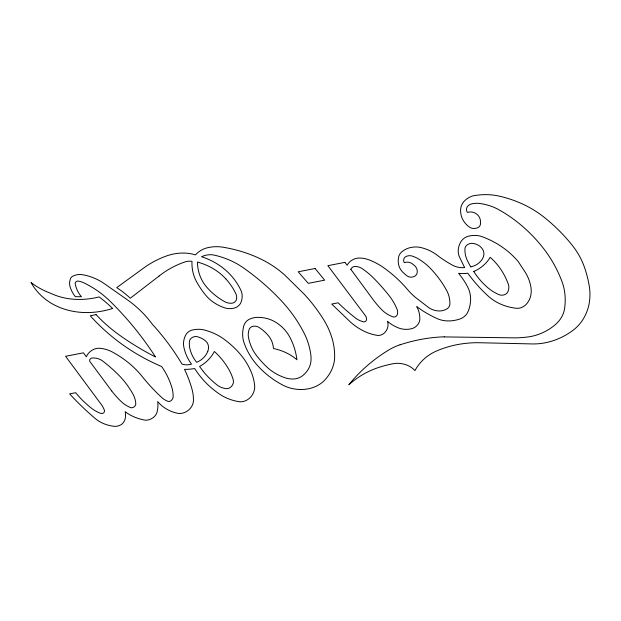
<?xml version="1.0" encoding="UTF-8"?>
<svg xmlns="http://www.w3.org/2000/svg" width="621" height="621" viewBox="0 0 621 621"><rect width="100%" height="100%" fill="white"/><g stroke="black" fill="none" stroke-linecap="round" stroke-linejoin="round"><path stroke-width="0.93" d="M444.186 336.908L515.663 337.871A109.544 88.081 -33.8 0 0 527.827 336.978A45.193 36.336 -33.8 0 0 544.757 331.707A42.205 33.938 -33.8 0 0 555.531 324.465A24.739 19.895 -33.8 0 0 564.489 309.087A73.728 59.282 -33.8 0 0 561.951 281.492A193.542 155.623 -33.8 0 0 544.167 249.331A234.373 188.45 -33.8 0 0 520.429 224.561A203.067 163.276 -33.8 0 0 498.764 209.688A66.61 53.561 -33.8 0 0 479.381 203.44A20.99 16.876 -33.8 0 0 471.681 203.898A6.792 5.457 -33.8 0 0 468.552 205.411A4.797 3.858 -33.8 0 0 466.65 208.19A6.35 5.108 -33.8 0 0 467.535 212.413A10.169 8.174 -33.8 0 1 473.28 212.343A14.555 11.698 -33.8 0 1 479.249 217.063A16.022 12.878 -33.8 0 1 480.437 224.282A4.161 3.346 -33.8 0 1 477.409 227.822A8.841 7.11 -33.8 0 1 469.903 227.371A31.415 25.259 -33.8 0 1 461.721 217.133A27.029 21.735 -33.8 0 1 460.65 208.959A13.064 10.51 -33.8 0 1 465.61 199.869A16.565 13.32 -33.8 0 1 473 195.84A66.113 53.158 -33.8 0 1 499.074 196.096A148.264 119.216 -33.8 0 1 543.802 217.008A263.607 211.955 -33.8 0 1 572.709 245.9A114.396 91.978 -33.8 0 1 584.485 267.387A163.012 131.07 -33.8 0 1 589.29 286.265A68.349 54.959 -33.8 0 1 589.5 301.418A48.717 39.17 -33.8 0 1 584.144 317.494A35.304 28.387 -33.8 0 1 572.088 331.009A55.836 44.898 -33.8 0 1 558.263 338.794A58.095 46.715 -33.8 0 1 531.933 343.925L479.963 342.738A104.77 84.246 -33.8 0 0 459.268 344.267A87.569 70.414 -33.8 0 0 436.757 350.904A36.763 29.56 -33.8 0 0 414.96 370.613A30.476 24.506 -33.8 0 0 399.908 363.432A24.786 19.926 -33.8 0 0 392.759 363.79A98.351 79.084 -33.8 0 0 377.894 367.717A68.077 54.741 -33.8 0 0 348.839 384.772A124.479 100.09 -33.8 0 1 389.041 349.825A44.37 35.676 -33.8 0 1 400.064 344.779M400.071 344.802A143.971 115.762 -33.8 0 1 444.201 336.823M207.771 351.393A16.969 13.646 -33.8 0 1 196.678 362.322A51.388 41.32 -33.8 0 1 189.7 347.892A36.616 29.443 -33.8 0 1 189.397 341.659A4.89 3.928 -33.8 0 1 191.788 337.801A6.319 5.077 -33.8 0 1 197.369 336.714A30.087 24.188 -33.8 0 1 205.365 340.758A12.606 10.138 -33.8 0 1 207.802 351.401M350.834 269.343L371.218 297.032A155.134 124.736 -33.8 0 0 381.954 309.933A40.839 32.835 -33.8 0 0 393.054 316.889A3.051 2.453 -33.8 0 0 397.091 315.08L397.223 314.769A9.913 7.964 -33.8 0 0 397.145 309.569L396.64 308.288A88.306 71.004 -33.8 0 0 388.917 295.363A323.184 259.865 -33.8 0 0 373.834 278.332A113.829 91.528 -33.8 0 0 361.896 268.466A15.416 12.397 -33.8 0 0 355.212 266.44A3.99 3.214 -33.8 0 0 350.834 269.343M159.061 276.066L130.309 298.22A142.869 114.877 -33.8 0 0 116.725 287.639L145.399 266.789A75.063 60.353 -33.8 0 1 165.621 256.271A46.125 37.089 -33.8 0 1 195.452 254.882A19.375 15.579 -33.8 0 1 207.725 247.686A39.239 31.547 -33.8 0 1 222.621 247.15A173.088 139.174 -33.8 0 1 256.9 257.218A148.877 119.706 -33.8 0 1 284.783 275.095L304.205 294.191A259.143 208.369 -33.8 0 1 323.657 319.66A117.889 94.788 -33.8 0 1 332.056 338.29A86.777 69.777 -33.8 0 1 334.641 357.238A35.459 28.512 -33.8 0 1 325.699 379.043A23.606 18.979 -33.8 0 1 313.822 387.248A32.61 26.222 -33.8 0 1 302.303 389.491A45.845 36.864 -33.8 0 1 283.331 385.362A131.217 105.508 -33.8 0 1 256.752 364.636A103.536 83.253 -33.8 0 1 244.154 343.103A37.237 29.94 -33.8 0 1 243.913 325.474A9.02 7.25 -33.8 0 1 250.069 318.93A18.902 15.199 -33.8 0 1 258.204 317.347A40.955 32.929 -33.8 0 1 274.769 321.694A58.467 47.01 -33.8 0 1 289.689 336.931A97.932 78.743 -33.8 0 1 296.954 359.776A69.242 55.68 -33.8 0 0 273.457 348.513A32.758 26.346 -33.8 0 0 268.777 336.171A59.406 47.77 -33.8 0 0 258.833 327.314A9.579 7.7 -33.8 0 0 253.352 326.235A4.448 3.579 -33.8 0 0 249.068 329.704A19.965 16.053 -33.8 0 0 248.516 337.568A65.011 52.273 -33.8 0 0 256.923 356.105A158.51 127.452 -33.8 0 0 266.378 366.545A69.831 56.154 -33.8 0 0 285.326 377.863A25.655 20.633 -33.8 0 0 294.533 378.926A12.723 10.231 -33.8 0 0 302.784 375.558A20.175 16.224 -33.8 0 0 310.904 361.523A38.044 30.584 -33.8 0 0 310.81 354.738A98.491 79.193 -33.8 0 0 304.15 333.205A218.15 175.409 -33.8 0 0 281.926 301.402A358.301 288.105 -33.8 0 0 242.974 267.573A106.688 85.783 -33.8 0 0 214.113 255.099A18.746 15.075 -33.8 0 0 201.515 256.729A94.392 75.894 -33.8 0 1 240.909 290.341A19.818 15.936 -33.8 0 1 241.057 302.21A8.275 6.652 -33.8 0 1 234.272 308.086A17.621 14.167 -33.8 0 1 224.903 307.907A59.026 47.46 -33.8 0 1 205.171 294.564A139.95 112.533 -33.8 0 1 196.655 281.895A55.611 44.712 -33.8 0 1 191.982 261.332A17.737 14.26 -33.8 0 0 186.253 261.542A69.35 55.766 -33.8 0 0 159.061 276.066M344.88 262.365L327.872 265.679L365.451 315.747A8.29 6.668 -33.8 0 1 366.537 319.644A2.298 1.847 -33.8 0 1 363.401 321.833A30.708 24.693 -33.8 0 1 354.389 317.145A305.842 245.924 -33.8 0 1 338.111 302.807L331.715 304.049L350.935 322.485A84.992 68.341 -33.8 0 0 364.022 331.195A59.189 47.592 -33.8 0 0 377.141 335.371A7.662 6.163 -33.8 0 0 384.997 332.359A11.372 9.144 -33.8 0 0 387.527 327.966A13.173 10.596 -33.8 0 0 387.434 321.298A53.926 43.361 -33.8 0 0 398.713 328.028A23.443 18.847 -33.8 0 0 411.048 328.866A9.517 7.654 -33.8 0 0 419.835 319.31A35.335 28.411 -33.8 0 0 416.738 306.603A149.871 120.505 -33.8 0 0 437.168 318.62A31.95 25.694 -33.8 0 0 450.272 320.886A33.332 26.804 -33.8 0 0 459.866 319.015A11.426 9.191 -33.8 0 0 468.118 311.486A37.664 30.289 -33.8 0 0 467.776 287.189A116.787 93.903 -33.8 0 0 458.577 273.318A32.129 25.834 -33.8 0 0 467.799 273.209A229.506 184.538 -33.8 0 0 488.021 295.922A65.337 52.537 -33.8 0 0 516.198 308.28A10.479 8.422 -33.8 0 0 526.856 303.63A18.785 15.106 -33.8 0 0 530.901 294.843A31.912 25.663 -33.8 0 0 530.776 286.281A62.605 50.332 -33.8 0 0 525.583 272.782L518.419 261.86A121.429 97.637 -33.8 0 0 482.067 236.679A24.32 19.554 -33.8 0 0 468.568 236.166A10.464 8.415 -33.8 0 0 460.557 242.275A20.516 16.495 -33.8 0 0 459.338 256.737L464.648 267.628A24.91 20.027 -33.8 0 1 452.678 265.283A169.362 136.178 -33.8 0 1 436.951 255.068A56.643 45.543 -33.8 0 0 420.774 247.515A23.21 18.661 -33.8 0 0 409.984 247.686A17.015 13.678 -33.8 0 0 402.121 251.583A8.686 6.986 -33.8 0 0 398.69 256.791A22.938 18.444 -33.8 0 0 402.4 271.765A52.785 42.438 -33.8 0 0 407.337 276.058A7.677 6.171 -33.8 0 0 413.602 276.749A4.502 3.617 -33.8 0 0 417.141 272.867A10.961 8.81 -33.8 0 0 415.177 266.262A29.893 24.033 -33.8 0 0 411.265 263.164A8.733 7.025 -33.8 0 0 404.403 262.675A5.597 4.494 -33.8 0 1 403.883 258.918A3.672 2.95 -33.8 0 1 406.429 256.318A8.321 6.691 -33.8 0 1 411.948 256.007A40.047 32.199 -33.8 0 1 419.718 259.71L420.813 260.447A90.208 72.533 -33.8 0 1 425.695 264.026L425.859 264.158A58.289 46.87 -33.8 0 1 429.359 267.34A158.681 127.592 -33.8 0 1 446.654 290.473A39.356 31.648 -33.8 0 1 449.915 304.057A5.736 4.611 -33.8 0 1 446.289 309.274A14.004 11.263 -33.8 0 1 437.875 310.911A24.848 19.981 -33.8 0 1 428.637 307.566L415.131 297.149A98.397 79.115 -33.8 0 1 407.485 289.487A190.872 153.48 -33.8 0 0 383.227 267.372A89.408 71.896 -33.8 0 0 369.014 259.857A33.293 26.765 -33.8 0 0 359.745 258.025A12.335 9.92 -33.8 0 0 350.391 261.294A9.804 7.887 -33.8 0 0 347.232 265.252L344.88 262.365M315.119 268.497L298.204 271.796L308.264 283.347L324.636 280.156L315.119 268.497M96.092 314.637L90.239 315.779A300.145 241.336 -33.8 0 0 116.352 340.036A286.064 230.018 -33.8 0 0 161.677 366.569A111.252 89.455 -33.8 0 1 171.939 387.745A40.738 32.758 -33.8 0 1 173.135 396.803A5.007 4.029 -33.8 0 1 171.023 400.661A3.128 2.515 -33.8 0 1 167.825 401.29A25.997 20.904 -33.8 0 1 162.702 398.356L162.205 397.929A290.892 233.9 -33.8 0 1 142.225 376.559A137.264 110.375 -33.8 0 0 129.727 363.782A147.969 118.976 -33.8 0 0 112.323 351.991A41.304 33.216 -33.8 0 0 100.361 348.296A11.83 9.509 -33.8 0 0 86.358 356.796L83.424 352.829L65.593 356.299L99.849 402.555A40.528 32.587 -33.8 0 1 104.258 409.844A3.936 3.159 -33.8 0 1 104.289 411.902A1.933 1.552 -33.8 0 1 102.271 413.415A6.777 5.449 -33.8 0 1 99.632 412.973A51.993 41.809 -33.8 0 1 91.008 407.857A152.704 122.787 -33.8 0 1 75.661 392.705L69.63 393.885A448.766 360.84 -33.8 0 0 95.013 418.337A45.83 36.856 -33.8 0 0 113.946 426.285A10.604 8.523 -33.8 0 0 120.528 425.005A6.311 5.077 -33.8 0 0 122.95 423.08A10.27 8.252 -33.8 0 0 125.232 418.43A20.555 16.526 -33.8 0 0 125.139 411.676A59.158 47.569 -33.8 0 0 145.617 420.231A10.588 8.515 -33.8 0 0 154.303 416.644A9.331 7.499 -33.8 0 0 157.144 411.785A37.019 29.761 -33.8 0 0 157.711 401.539A48.415 38.929 -33.8 0 0 177.373 413.252A11.884 9.556 -33.8 0 0 190.779 407.78A13.282 10.681 -33.8 0 0 193.449 400.436A55.238 44.417 -33.8 0 0 192.013 389.22A176.853 142.201 -33.8 0 0 184.499 369.363A50.79 40.839 -33.8 0 0 194.676 368.525A130.278 104.755 -33.8 0 0 219.733 394.226A62.279 50.076 -33.8 0 0 238.984 401.678A11.077 8.904 -33.8 0 0 246.754 400.157A12.816 10.301 -33.8 0 0 252.739 394.203A17.209 13.841 -33.8 0 0 254.649 385.525A67.13 53.98 -33.8 0 0 251.637 373.066A102.752 82.624 -33.8 0 0 240.746 354.777A141.285 113.604 -33.8 0 0 223.94 339.128A77.283 62.139 -33.8 0 0 204.34 329.999A25.259 20.314 -33.8 0 0 193.131 329.86A8.345 6.707 -33.8 0 0 185.648 335.13A21.471 17.264 -33.8 0 0 183.8 346.898A64.491 51.853 -33.8 0 0 191.524 364.116A15.719 12.637 -33.8 0 1 181.984 364.061A376.52 302.745 -33.8 0 0 152.417 324.348A164.278 132.094 -33.8 0 0 128.268 300.448L103.808 283.308A74.109 59.593 -33.8 0 0 87.382 275.755A43.757 35.18 -33.8 0 0 81.134 274.567A13.841 11.124 -33.8 0 0 72.851 276.182A4.13 3.315 -33.8 0 0 70.491 278.689A15.044 12.094 -33.8 0 0 69.994 286.444A44.51 35.793 -33.8 0 0 75.358 296.683L81.444 296.729A40.707 32.727 -33.8 0 1 75.133 283.184A2.562 2.057 -33.8 0 1 78.401 281.096A28.481 22.907 -33.8 0 1 84.208 283.005A141.371 113.674 -33.8 0 1 109.801 300.968A495.62 398.511 -33.8 0 1 155.491 356.966A399.924 321.569 -33.8 0 1 118.96 334.758A226.401 182.046 -33.8 0 1 96.092 314.637M203.432 371.614L199.558 366.499A30.282 24.351 -33.8 0 0 214.346 351.47A110.491 88.842 -33.8 0 1 229.599 370.83A66.431 53.414 -33.8 0 1 233.224 379.819A8.321 6.691 -33.8 0 1 232.681 384.64A6.389 5.139 -33.8 0 1 228.062 388.529A9.851 7.918 -33.8 0 1 224.988 388.482A23.171 18.63 -33.8 0 1 217.288 385.121A131.07 105.384 -33.8 0 1 203.432 371.614M111.71 390.951L89.952 361.616A2.515 2.026 -33.8 0 1 90.029 359.311A2.515 2.026 -33.8 0 1 92.366 357.968A18.933 15.222 -33.8 0 1 102.496 360.902A232.844 187.224 -33.8 0 1 118.689 375.084A132.42 106.478 -33.8 0 1 133.119 394.397A32.983 26.524 -33.8 0 1 135.782 403.541A3.912 3.144 -33.8 0 1 134.066 406.895A3.648 2.934 -33.8 0 1 129.913 407.329A43.703 35.141 -33.8 0 1 121.087 401.438A142.776 114.8 -33.8 0 1 111.71 390.951M225.803 278.86A82.259 66.144 -33.8 0 0 197.431 262.054A57.885 46.544 -33.8 0 0 206.824 287.267A97.8 78.634 -33.8 0 0 224.849 301.767A14.958 12.032 -33.8 0 0 231.641 303.25A4.549 3.656 -33.8 0 0 236.547 299.027A12.241 9.843 -33.8 0 0 235.871 293.811A92.226 74.155 -33.8 0 0 225.803 278.86M470.78 266.867A14.958 12.024 -33.8 0 0 481.128 260.773A11.45 9.206 -33.8 0 0 482.463 249.083A18.296 14.71 -33.8 0 0 472.348 243.347A6.567 5.279 -33.8 0 0 466.782 245.241A4.875 3.92 -33.8 0 0 464.943 248.718A33.216 26.711 -33.8 0 0 466.984 259.702A109.094 87.716 -33.8 0 0 470.78 266.867M473.745 271.486A28.939 23.272 -33.8 0 0 490.202 257.311A97.481 78.378 -33.8 0 1 503.421 273.574A106.68 85.776 -33.8 0 1 508.351 284.278A12.311 9.897 -33.8 0 1 508.374 290.364A5.24 4.215 -33.8 0 1 503.53 295.014A8.841 7.11 -33.8 0 1 498.663 294.533A65.135 52.374 -33.8 0 1 486.825 286.855A115.894 93.189 -33.8 0 1 473.745 271.486M112.634 308.474A204.55 164.472 -33.8 0 0 99.15 296.916A77.19 62.069 -33.8 0 1 50.775 293.329A100.439 80.761 -33.8 0 1 31.05 282.524A83.563 67.192 -33.8 0 0 80.342 312.293A79.504 63.924 -33.8 0 0 112.634 308.474"/></g></svg>
